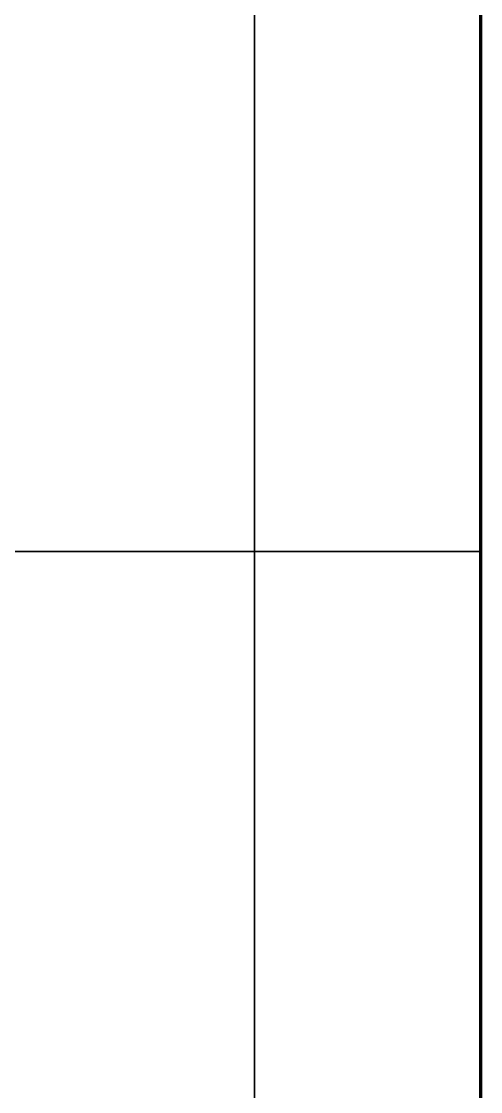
# Model space of a CAD drawing. Header units: millimetres. Extents: x 0 to 2382, y 0 to 420.
# Drawn here: x 186.991 to 187.6, y 123.283 to 124.704 of the extents above; entities that cross this region are included whole.
import ezdxf

# ---------------------------------------------------------------- set-up
doc = ezdxf.new("R2010")
doc.units = ezdxf.units.MM
doc.linetypes.add('IRAM-E-TRAZOS', pattern=[5, 4, -1])
doc.layers.add('01-VISIBLE', color=7, linetype='CONTINUOUS', lineweight=70)
doc.layers.add('02-OCULTA', color=4, linetype='IRAM-E-TRAZOS', lineweight=35)

msp = doc.modelspace()

# ---------------------------------------------------------------- linework, layer by layer
at = {"layer": '01-VISIBLE'}
for points in [[(187.6, 124.7521), (187.6, 124.702), (187.6, 124.6519), (187.6, 124.6017), (187.6, 124.5516), (187.6, 124.5014), (187.6, 124.4513), (187.6, 124.4011), (187.6, 124.351), (187.6, 124.3009), (187.6, 124.2507), (187.6, 124.2006), (187.6, 124.1504), (187.6, 124.1003), (187.6, 124.0501), (187.6, 124)], [(187.6, 124), (187.6, 123.95), (187.6, 123.9), (187.6, 123.85), (187.6, 123.8), (187.6, 123.75), (187.6, 123.7), (187.6, 123.65), (187.6, 123.6), (187.6, 123.55), (187.6, 123.5), (187.6, 123.45), (187.6, 123.4), (187.6, 123.35), (187.6, 123.3), (187.6, 123.25)]]:
    msp.add_lwpolyline(points, dxfattribs=at)
at = {"layer": '02-OCULTA'}
msp.add_line((181.6, 124), (187.6, 124), dxfattribs=at)
for points in [[(187.6, 123.2125), (187.6, 123.3), (187.6, 123.3875), (187.6, 123.475), (187.6, 123.5625), (187.6, 123.65), (187.6, 123.7375), (187.6, 123.825), (187.6, 123.9125), (187.6, 124), (187.6, 124.0875), (187.6, 124.175), (187.6, 124.2625), (187.6, 124.35), (187.6, 124.4375), (187.6, 124.525), (187.6, 124.6125), (187.6, 124.7), (187.6, 124.7875)], [(187.3, 123.244), (187.3, 123.307), (187.3, 123.37), (187.3, 123.433), (187.3, 123.496), (187.3, 123.559), (187.3, 123.622), (187.3, 123.685), (187.3, 123.748), (187.3, 123.811), (187.3, 123.874), (187.3, 123.937), (187.3, 124), (187.3, 124.063), (187.3, 124.126), (187.3, 124.189), (187.3, 124.252), (187.3, 124.315), (187.3, 124.378), (187.3, 124.441), (187.3, 124.504), (187.3, 124.567), (187.3, 124.63), (187.3, 124.693), (187.3, 124.756)], [(187.3, 124.753), (187.3, 124.7028), (187.3, 124.6526), (187.3, 124.6024), (187.3, 124.5522), (187.3, 124.502), (187.3, 124.4518), (187.3, 124.4016), (187.3, 124.3514), (187.3, 124.3012), (187.3, 124.251), (187.3, 124.2008), (187.3, 124.1506), (187.3, 124.1004), (187.3, 124.0502), (187.3, 124)], [(187.3, 124.753), (187.3, 124.7028), (187.3, 124.6526), (187.3, 124.6024), (187.3, 124.5522), (187.3, 124.502), (187.3, 124.4518), (187.3, 124.4016), (187.3, 124.3514), (187.3, 124.3012), (187.3, 124.251), (187.3, 124.2008), (187.3, 124.1506), (187.3, 124.1004), (187.3, 124.0502), (187.3, 124)], [(187.6, 123.244), (187.6, 123.307), (187.6, 123.37), (187.6, 123.433), (187.6, 123.496), (187.6, 123.559), (187.6, 123.622), (187.6, 123.685), (187.6, 123.748), (187.6, 123.811), (187.6, 123.874), (187.6, 123.937), (187.6, 124), (187.6, 124.063), (187.6, 124.126), (187.6, 124.189), (187.6, 124.252), (187.6, 124.315), (187.6, 124.378), (187.6, 124.441), (187.6, 124.504), (187.6, 124.567), (187.6, 124.63), (187.6, 124.693), (187.6, 124.756)], [(187.6, 124.753), (187.6, 124.7028), (187.6, 124.6526), (187.6, 124.6024), (187.6, 124.5522), (187.6, 124.502), (187.6, 124.4518), (187.6, 124.4016), (187.6, 124.3514), (187.6, 124.3012), (187.6, 124.251), (187.6, 124.2008), (187.6, 124.1506), (187.6, 124.1004), (187.6, 124.0502), (187.6, 124)], [(187.3, 123.256), (187.3, 123.318), (187.3, 123.38), (187.3, 123.442), (187.3, 123.504), (187.3, 123.566), (187.3, 123.628), (187.3, 123.69), (187.3, 123.752), (187.3, 123.814), (187.3, 123.876), (187.3, 123.938), (187.3, 124), (187.3, 124.062), (187.3, 124.124), (187.3, 124.186), (187.3, 124.248), (187.3, 124.31), (187.3, 124.372), (187.3, 124.434), (187.3, 124.496), (187.3, 124.558), (187.3, 124.62), (187.3, 124.682), (187.3, 124.744)], [(187.6, 123.25), (187.6, 123.3), (187.6, 123.35), (187.6, 123.4), (187.6, 123.45), (187.6, 123.5), (187.6, 123.55), (187.6, 123.6), (187.6, 123.65), (187.6, 123.7), (187.6, 123.75), (187.6, 123.8), (187.6, 123.85), (187.6, 123.9), (187.6, 123.95), (187.6, 124), (187.6, 124.05), (187.6, 124.1), (187.6, 124.15), (187.6, 124.2), (187.6, 124.25), (187.6, 124.3), (187.6, 124.35), (187.6, 124.4), (187.6, 124.45), (187.6, 124.5), (187.6, 124.55), (187.6, 124.6), (187.6, 124.65), (187.6, 124.7), (187.6, 124.75)], [(187.6, 124.75), (187.6, 124.7), (187.6, 124.65), (187.6, 124.6), (187.6, 124.55), (187.6, 124.5), (187.6, 124.45), (187.6, 124.4), (187.6, 124.35), (187.6, 124.3), (187.6, 124.25), (187.6, 124.2), (187.6, 124.15), (187.6, 124.1), (187.6, 124.05), (187.6, 124)], [(187.6, 123.2385), (187.6, 123.2892), (187.6, 123.34), (187.6, 123.3908), (187.6, 123.4415), (187.6, 123.4923), (187.6, 123.5431), (187.6, 123.5938), (187.6, 123.6446), (187.6, 123.6954), (187.6, 123.7462), (187.6, 123.7969), (187.6, 123.8477), (187.6, 123.8985), (187.6, 123.9492), (187.6, 124), (187.6, 124.0508), (187.6, 124.1015), (187.6, 124.1523), (187.6, 124.2031), (187.6, 124.2538), (187.6, 124.3046), (187.6, 124.3554), (187.6, 124.4062), (187.6, 124.4569), (187.6, 124.5077), (187.6, 124.5585), (187.6, 124.6092), (187.6, 124.66), (187.6, 124.7108)], [(187.6, 124.7108), (187.6, 124.66), (187.6, 124.6092), (187.6, 124.5585), (187.6, 124.5077), (187.6, 124.4569), (187.6, 124.4062), (187.6, 124.3554), (187.6, 124.3046), (187.6, 124.2538), (187.6, 124.2031), (187.6, 124.1523), (187.6, 124.1015), (187.6, 124.0508), (187.6, 124)], [(187.6, 123.2385), (187.6, 123.2892), (187.6, 123.34), (187.6, 123.3908), (187.6, 123.4415), (187.6, 123.4923), (187.6, 123.5431), (187.6, 123.5938), (187.6, 123.6446), (187.6, 123.6954), (187.6, 123.7462), (187.6, 123.7969), (187.6, 123.8477), (187.6, 123.8985), (187.6, 123.9492), (187.6, 124), (187.6, 124.0508), (187.6, 124.1015), (187.6, 124.1523), (187.6, 124.2031), (187.6, 124.2538), (187.6, 124.3046), (187.6, 124.3554), (187.6, 124.4062), (187.6, 124.4569), (187.6, 124.5077), (187.6, 124.5585), (187.6, 124.6092), (187.6, 124.66), (187.6, 124.7108)], [(187.6, 124.7108), (187.6, 124.66), (187.6, 124.6092), (187.6, 124.5585), (187.6, 124.5077), (187.6, 124.4569), (187.6, 124.4062), (187.6, 124.3554), (187.6, 124.3046), (187.6, 124.2538), (187.6, 124.2031), (187.6, 124.1523), (187.6, 124.1015), (187.6, 124.0508), (187.6, 124)], [(187.6, 123.2449), (187.6, 123.2953), (187.6, 123.3456), (187.6, 123.3959), (187.6, 123.4463), (187.6, 123.4966), (187.6, 123.5469), (187.6, 123.5973), (187.6, 123.6476), (187.6, 123.698), (187.6, 123.7483), (187.6, 123.7986), (187.6, 123.849), (187.6, 123.8993), (187.6, 123.9497), (187.6, 124), (187.6, 124.0503), (187.6, 124.1007), (187.6, 124.151), (187.6, 124.2014), (187.6, 124.2517), (187.6, 124.302), (187.6, 124.3524), (187.6, 124.4027), (187.6, 124.4531), (187.6, 124.5034), (187.6, 124.5537), (187.6, 124.6041), (187.6, 124.6544), (187.6, 124.7047)], [(187.6, 124.7047), (187.6, 124.6544), (187.6, 124.6041), (187.6, 124.5537), (187.6, 124.5034), (187.6, 124.4531), (187.6, 124.4027), (187.6, 124.3524), (187.6, 124.302), (187.6, 124.2517), (187.6, 124.2014), (187.6, 124.151), (187.6, 124.1007), (187.6, 124.0503), (187.6, 124)], [(187.3, 124), (187.3, 123.95), (187.3, 123.9), (187.3, 123.85), (187.3, 123.8), (187.3, 123.75), (187.3, 123.7), (187.3, 123.65), (187.3, 123.6), (187.3, 123.55), (187.3, 123.5), (187.3, 123.45), (187.3, 123.4), (187.3, 123.35), (187.3, 123.3), (187.3, 123.25)], [(187.3, 124), (187.3, 123.95), (187.3, 123.9), (187.3, 123.85), (187.3, 123.8), (187.3, 123.75), (187.3, 123.7), (187.3, 123.65), (187.3, 123.6), (187.3, 123.55), (187.3, 123.5), (187.3, 123.45), (187.3, 123.4), (187.3, 123.35), (187.3, 123.3), (187.3, 123.25)], [(187.6, 124), (187.6, 123.95), (187.6, 123.9), (187.6, 123.85), (187.6, 123.8), (187.6, 123.75), (187.6, 123.7), (187.6, 123.65), (187.6, 123.6), (187.6, 123.55), (187.6, 123.5), (187.6, 123.45), (187.6, 123.4), (187.6, 123.35), (187.6, 123.3), (187.6, 123.25)], [(187.6, 124), (187.6, 123.9492), (187.6, 123.8985), (187.6, 123.8477), (187.6, 123.7969), (187.6, 123.7462), (187.6, 123.6954), (187.6, 123.6446), (187.6, 123.5938), (187.6, 123.5431), (187.6, 123.4923), (187.6, 123.4415), (187.6, 123.3908), (187.6, 123.34), (187.6, 123.2892), (187.6, 123.2385)], [(187.6, 124), (187.6, 123.9497), (187.6, 123.8993), (187.6, 123.849), (187.6, 123.7986), (187.6, 123.7483), (187.6, 123.698), (187.6, 123.6476), (187.6, 123.5973), (187.6, 123.5469), (187.6, 123.4966), (187.6, 123.4463), (187.6, 123.3959), (187.6, 123.3456), (187.6, 123.2953), (187.6, 123.2449)], [(187.6, 124), (187.6, 123.95), (187.6, 123.9), (187.6, 123.85), (187.6, 123.8), (187.6, 123.75), (187.6, 123.7), (187.6, 123.65), (187.6, 123.6), (187.6, 123.55), (187.6, 123.5), (187.6, 123.45), (187.6, 123.4), (187.6, 123.35), (187.6, 123.3), (187.6, 123.25)], [(187.6, 124), (187.6, 123.9492), (187.6, 123.8985), (187.6, 123.8477), (187.6, 123.7969), (187.6, 123.7462), (187.6, 123.6954), (187.6, 123.6446), (187.6, 123.5938), (187.6, 123.5431), (187.6, 123.4923), (187.6, 123.4415), (187.6, 123.3908), (187.6, 123.34), (187.6, 123.2892), (187.6, 123.2385)]]:
    msp.add_lwpolyline(points, dxfattribs=at)

doc.saveas('drawing.dxf')
